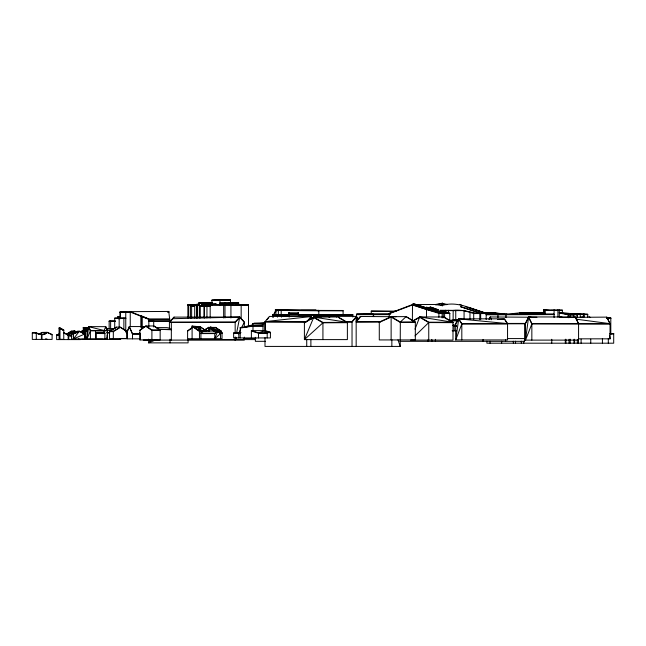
<?xml version="1.0" encoding="UTF-8"?>
<svg xmlns="http://www.w3.org/2000/svg" width="646" height="646" viewBox="0 0 646 646"><rect width="100%" height="100%" fill="white"/><g stroke="black" fill="none" stroke-linecap="round" stroke-linejoin="round"><path stroke-width="0.97" d="M202.65 305.429L202.699 303.047L198.895 302.812L198.895 304.92L196.537 305.308L198.895 304.75M203.006 305.405L203.07 303.394L212.469 303.208M525.505 323.557L528.614 317.307L531.844 323.937L525.505 340.111L528.614 316.944L575.336 316.976L578.566 323.614L578.566 340.111L524.609 340.111L524.609 324.3L525.505 323.686M236.541 337.422L235.168 340.095L235.766 337.139M236.573 333.191L239.779 317.041L174.04 317.121L169.422 322.088L169.422 328.951L171.335 329.395L159.013 329.323L171.335 329.759M389.239 313.73L412.366 304.969L412.511 304.008L413.513 303.652L428.032 308.925M455.688 323.904L458.725 319.237L461.817 324.017L455.688 339.933L507.554 339.933L507.554 323.598L504.461 318.817L458.725 318.866L455.688 323.541L455.688 339.933L458.725 318.866L507.554 323.598L461.817 323.646L458.725 318.866M415.015 329.153L419.722 316.928L443.972 317.008L452.991 322.281L452.991 340.095L410.662 340.095M200.914 333.602L214.787 333.578L217.71 331.422L220.536 333.586L214.787 338.722L217.71 331.059L199.452 331.035L192.096 326.012L192.096 338.722M87.008 330.825L88.688 326.997L90.4 330.849L87.008 338.908L107.494 338.908L107.494 330.518L105.774 326.666L88.688 326.634L87.008 330.461L87.008 338.908L88.688 326.634L104.063 330.51L104.063 332.884M127.432 331.317L129.337 326.545L146.085 326.585M104.063 330.51L105.774 326.666L107.494 330.881L90.4 330.849M488.933 319.552L490.225 316.944L536.923 317.291M489.361 319.051L490.225 316.944L491.445 319.382M238.366 333.861L240.651 329.403M241.564 327.619L244.301 322.273L239.779 317.404L235.168 322.37L169.422 322.459M315.805 310.419L318.809 310.427L318.809 314.699L298.016 314.715L298.565 314.747L298.565 312.987L297.992 312.963M273.387 315.03L275.915 310.54L278.361 310.08L278.361 314.715L289.109 314.723M87.436 338.682L85.522 339.32L87.444 336.033M77.423 331.592L73.474 333.627L73.474 338.956L79.313 331.204L77.423 331.228L71.569 333.659L71.569 338.956L84.852 338.956L84.852 333.586L79.313 331.204L73.474 333.627L71.569 333.659M356.988 321.078L360.403 316.492L396.111 316.71M314.109 317.848L315.296 316.411L356.414 316.379L358.691 319.172M352.03 346.418L352.03 321.724L356.414 316.379L356.414 321.781M312.341 317.961L311.162 316.54L269.422 316.419L264.997 321.651L264.997 330.8M266.895 319.778L268.793 317.533M307.326 321.07L311.162 316.54L264.997 321.651L306.729 321.773M307.916 320.739L311.162 316.903L312.341 318.325M151.915 339.263L148.653 342.873L188.083 342.873L188.083 339.182M171.158 320.586L174.04 317.121M235.168 333.199L235.168 322.007L239.779 317.041L244.301 321.91L244.301 327.223M415.007 335.888L428.75 322.572L452.991 322.645L444.795 317.856M210.685 327.013L217.565 331.188L210.685 327.013L209.651 328.007L209.651 331.204M210.685 327.377L209.651 328.37L213.988 331.236L215.554 329.5L209.651 328.007L213.988 330.865L217.565 330.825M345.699 321.708L347.378 322.677L322.927 322.806L304.403 339.61L304.403 322.491L313.681 317.105L338.124 316.968L347.378 322.306L347.378 339.61L304.403 339.61L313.681 317.469L313.698 314.755L352.813 314.691L352.813 317.008M218.243 332.351L219.6 331.35L221.53 331.269L221.53 333.401M206.122 330.889L200.914 331.051L192.096 326.012L200.373 326.868L206.122 330.889L203.853 331.067L200.914 333.231L214.787 333.215L217.71 331.059L220.536 333.223L220.536 338.722M192.096 327.595L187.606 330.768L187.606 338.722L222.014 338.706L222.014 332.9L215.594 327.409L208.569 327.369L204.524 330.001M187.606 331.14L192.096 327.966M524.609 324.663L525.505 324.05M139.932 330.421L145.899 325.972L154.152 325.964L160.16 329.961L160.16 339.933L139.932 339.933M204.524 330.364L208.569 327.74L209.982 328.652M66.57 334.063L71.504 330.962L74.67 330.954L76.293 331.996M66.57 334.426L71.504 331.325M75.663 332.407L74.67 330.954L68.161 335.04L68.161 339.594M66.691 334.345L74.67 330.954L68.161 335.403L71.908 336.695M127.294 338.69L109.529 338.69L109.529 331.261L116.328 327.126L120.132 327.126L126.664 331.132L126.664 338.69M109.529 331.261L113.325 331.261L120.132 327.126L126.664 331.495M120.132 327.49L113.325 331.624L109.529 331.624L116.328 327.126M304.403 322.855L313.681 317.469L322.927 322.806M413.133 320.699L419.722 316.928L452.991 322.281L428.75 322.201L419.722 316.928M413.133 321.07L419.722 317.291L428.75 322.572M83.932 330.009L81.735 331.228L83.286 331.576M81.735 331.592L83.932 330.372M87.872 329.307L84.473 331.196L87.21 330.251M87.872 329.67L84.473 331.56L87.21 330.615M215.917 303.814L215.28 304.169L215.917 304.484L215.917 303.814L210.612 304.193L210.612 304.767L212.211 305.187L210.612 304.557L215.917 304.177L215.28 304.532M244.624 327.425L247.281 326.004L252.481 325.067L245.512 327.32M251.383 337.931L251.383 330.623L265.167 330.631L270.424 332.278L270.424 337.931L233.642 337.931L233.642 333.005L239.545 333.102L240.837 332.472M237.106 333.368L239.545 333.465L240.837 332.835M225.527 304.072L226.536 304.492L225.527 304.613L225.527 303.709L229.411 304.048L228.918 303.475L232.657 304.064M66.78 334.676L74.67 330.954M379.283 322.411L391.129 317.049L400.326 322.419L415.313 322.354M78.473 338.956L80.346 339.594L56.646 339.594L56.646 334.983L59.335 333.788M58.439 334.547L56.646 335.347L59.448 335.395M73.474 338.956L84.852 333.95L79.313 331.568L73.474 333.998L71.569 334.03L76.583 331.939M156.671 339.433L148.653 342.873L148.653 339.142M38.308 334.184L42.531 332.399L47.093 332.319L52.108 334.458L52.108 339.408L32.3 339.408L32.3 332.73C37.565 331.778 42.321 337.05 47.093 332.319L52.108 334.822M39.156 334.2L42.531 332.399L44.194 333.11M47.093 332.682C42.321 337.414 37.565 332.149 32.3 333.102M209.974 304.872L211.597 304.185L215.917 304.484M207.867 331.083L209.651 330.348L207.326 330.55L208.876 330.784M441.129 304.105L442.591 303.176L442.591 305.728L435.525 304.492L417.203 304.557M389.239 316.734L389.239 313.367L412.366 304.605C424.64 308.982 436.769 313.229 449.769 313.593L448.364 313.149M252.909 325.568L252.909 323.541L262.995 323.711L265.159 322.943L265.167 331.107M265.159 323.307L262.995 324.082L252.909 323.904M83.487 330.599L81.735 331.228L83.286 331.204M252.909 323.541L265.167 322.943M267.202 337.931L267.202 332.86L265.167 330.631L258.489 332.86L251.383 330.623M571.064 313.722L580.253 313.956L580.253 317.121L584.283 316.798L584.283 314.037M192.686 305.13L199.154 303.806M130.25 312.018L148.83 319.39L169.696 319.358L168.759 311.445L130.25 311.655L130.25 326.715M167.879 312.018L168.759 311.808M196.537 304.936L198.895 304.387M435.525 304.492L442.591 303.176M435.525 304.864L442.591 303.547M486.898 341.193L486.898 343.196L613.7 343.196L613.7 333.506L610.478 334.055L613.7 333.869M456.116 330.461L454.186 330.453L454.186 326.141L456.019 325.834M456.019 326.198L454.186 326.505L456.116 326.505M486.18 319.608L486.18 313.189C472.008 309.418 458.329 301.036 443.221 305.162L443.221 303.717L441.129 303.733M212.744 327.877L215.594 327.409L221.53 331.269M200.914 338.722L200.914 331.051L198.354 326.852L195.673 327.167L197.547 326.844L200.914 331.051L205.598 330.364L206.122 331.253L206.09 328.975M240.223 337.931L240.223 327.595L252.99 325.794L262.995 325.802M240.223 327.958L252.99 326.165L262.995 326.165M282.334 315.886L281.495 315.999L289.158 316.015L282.334 315.886L281.495 316.362M314.392 315.87L313.698 315.951L321.151 315.894L314.392 315.87L313.698 316.314M449.479 320.537L456.972 320.545L456.972 320.02L449.479 320.481L459.08 319.73L453.129 320.359L458.2 320.545M187.865 317.921L187.865 304.75L199.477 304.864L198.895 304.92M458.2 320.19L453.129 320.723L453.169 310.363L440.144 310.29L449.769 313.229L449.769 320.529M497.493 319.495L504.461 319.189M443.285 313.31L438.892 313.391L412.366 304.969M195.972 327.231L199.856 326.86L200.914 331.051L200.373 326.868L196.691 327.191M196.093 327.231L200.099 326.868L200.914 331.051M204.144 317.913L204.144 304.734L248.492 304.67L248.492 325.762M204.144 305.106L243.897 305.413L248.492 305.041L239.9 304.775L248.492 304.67M451.352 320.731L456.972 320.02M330.809 315.846L329.791 315.926L336.76 315.967L329.791 316.298M493.076 313.003L507.263 314.231M169.696 320.892L169.938 321.24L169.696 318.995L148.83 319.019L130.25 311.655M275.382 312.696L275.382 309.644L276.593 309.571L316.023 310.387L281.107 310.128M572.727 314.271L577.072 314.392L577.072 317.679M202.699 303.047L212.469 302.845M203.07 303.394L198.895 303.176L204.152 303.289M220.003 331.35L221.53 331.632L217.08 328.741M211.953 304.896L211.953 300.107L230.469 299.582L230.469 303.426M211.953 300.107L230.469 299.582M210.531 303.426L212.259 302.974M211.953 303.475L209.667 303.58L212.469 303.644M209.667 303.943L211.953 303.846M485.186 313.237L495.078 312.85L507.045 314.327M71.908 335.266L68.161 335.403L68.767 335.387L64.075 332.965L68.767 335.024L68.767 339.594M485.098 313.205L495.078 312.85L497.953 314.392L506.343 314.432M68.767 335.024L64.075 332.965M490.088 312.979L495.078 312.85L484.032 312.842M300.923 310.395L316.023 310.015M575.465 314.101L562.391 312.648L562.391 310.177L551.086 310.403M389.57 314.263L356.527 314.279L390.2 314.206L356.527 314.279L356.527 317.614M371.951 314.013L364.045 314.182L371.684 314.118M239.779 317.041L172.902 318.704M453.169 310.363C464.514 308.853 474.786 314.909 486.18 313.189L469.19 307.666M204.265 305.752L210.176 305.752L204.265 305.752L204.265 317.929M204.265 306.115L210.176 306.123M356.527 314.279L371.595 314.085M233.642 333.005L240.223 333.199M235.41 333.344L233.642 333.368L240.223 333.562M254.04 323.501L264.981 323.008M505.963 317.646L505.963 314.352L554.082 314.214L543.528 314.206L543.528 309.91L562.391 310.177M543.528 310.282L562.391 310.54M82.946 333.611L84.852 333.586M238.681 303.014L219.963 303.087L238.681 303.014L238.681 304.985M219.963 303.45L238.358 303.386M190.433 306.139L194.704 306.18M570.967 314.327L573.365 313.94L570.959 314.134M609.784 333.538L613.7 333.506M167.879 312.099L168.759 312.099L168.275 311.986M452.959 330.494L454.897 330.477M198.895 302.812L212.033 303.039M229.217 303.717L232.657 303.701M209.974 305.235L209.998 304.702L203.07 304.742L211.194 304.904M203.07 305.106L209.998 305.065M568.908 317.703L568.908 314.424L559.283 312.664L562.391 312.648M577.072 314.392L572.324 314.416L573.793 314.691L573.793 317.057M559.283 312.664L570.458 314.707L577.072 314.764M573.793 315.054L568.157 314.788L559.283 313.027M114.713 318.139L125.76 318.131L114.713 318.139L114.713 328.491M117.62 318.494L120.527 318.478M607.014 317.751L610.801 318.066L610.801 333.296M607.014 318.123L609 317.743M322.927 322.443L347.378 322.306L313.681 317.105L322.927 322.443L322.927 339.61M200.276 317.945L200.276 305.776L204.814 305.808M200.276 306.139L204.637 306.131M505.963 314.723L554.082 314.578M118.024 318.567L118.024 316.532L120.003 316.524M125.76 318.494L114.713 318.502M148.83 321.256L169.938 321.24M380.946 321.643L356.164 321.732L360.403 316.492L360.775 316.96M356.164 322.096L379.961 322.015M415.313 321.991L400.326 322.055L391.129 316.677L379.283 322.047L379.283 339.933L415.313 339.933L415.313 321.991L406.116 316.621L391.129 316.677L391.129 339.933M275.382 309.644L281.188 310.492L318.809 310.427M318.809 310.791L278.361 310.443L275.915 310.912L274.348 313.326M119.922 318.89L119.922 311.994L130.75 311.97M318.728 314.683L352.813 314.691M109.158 329.46L109.158 321.078L115.561 321.07M449.543 320.553L457.352 320.892M109.158 321.45L115.561 321.442M345.004 321.732L352.03 321.724M169.422 322.088L235.168 322.007M347.015 322.096L352.03 322.088L356.414 316.75L358.691 319.536M461.817 324.017L507.554 323.961L504.978 319.98M452.257 330.518L456.229 330.51M452.257 330.881L456.229 330.873M211.953 300.471L230.469 299.954L222.458 299.591M373.299 316.613L373.299 314.271L371.24 314.222L371.24 311.122L395.449 311.509M395.861 311.146L393.188 311.517L395.861 311.517M486.107 314.384L497.953 314.392L497.953 317.711M356.527 314.65L389.57 314.626M486.107 314.755L506.343 314.796M272.765 317.033L272.765 314.707L278.361 314.715M272.765 314.707L313.698 314.755M352.813 315.062L272.765 315.07M606.917 318.066L610.801 318.066L606.788 318.066M606.788 318.438L610.801 318.438M169.938 320.868L148.83 320.892L153.708 320.876L153.708 326.989M109.158 321.078L114.956 321.078M506.383 323.436L525.255 323.42M507.376 323.799L525.255 323.783M454.186 326.141L456.116 326.141M240.223 327.595L243.461 327.595M106.049 328.644L115.036 328.644M139.996 339.933L139.932 330.058L145.899 325.972L151.907 329.969L160.16 329.961M160.16 330.332L151.907 330.332L145.899 326.335M252.99 330.986L251.383 330.986L258.489 333.223L267.202 333.223M265.167 330.631L265.353 332.278L270.424 332.278M106.735 332.609L109.731 332.601M266.2 332.642L270.424 332.65M106.735 332.973L109.731 332.973M120.108 338.472L127.553 338.472M243.542 338.472L255.864 338.472M507.304 338.577L525.255 338.577M578.38 338.835L610.05 338.835L610.05 323.67L606.82 317.121L560.292 317.444M81.735 339.32L102.722 339.32M96.811 339.368L120.721 339.368M187.865 339.586L255.525 339.586M143.291 340.095L244.301 340.095L244.301 337.123M265.401 341.322L255.356 341.322L255.356 337.309M399.785 341.322L524.512 341.322L524.512 338.512M414.474 321.87L406.116 316.621L400.326 322.055L400.229 346.418L264.997 346.418L264.997 337.632M317.751 310.419L343.099 310.476L343.099 315.014M317.751 310.783L343.099 310.847M371.24 311.122L395.449 311.138M531.577 317.436L528.614 316.944L531.844 323.573L610.05 323.67L576.216 319.189M531.844 323.937L578.566 323.977L575.336 316.976M578.816 324.009L610.05 324.034L606.82 317.121M452.999 325.164L455.923 325.164M88.688 326.634L90.4 330.486L107.494 330.518M132.503 333.796L140.158 333.812L140.158 338.851L127.432 338.851L127.432 330.954L129.337 326.545L132.503 333.796L132.503 338.851M140.158 334.176L132.503 334.16L129.337 326.908M289.174 314.747L288.592 314.739L288.592 312.93L298.565 312.987M264.997 322.023L304.742 322.136M314.392 316.233L321.151 316.265M539.345 312.987L519.61 312.842L505.963 314.352L545.151 314.206L545.151 309.894M542.236 312.987L519.61 312.842L543.528 314.206M580.253 313.956L587.707 314.279L587.707 316.96M571.064 314.085L587.707 314.642M587.707 314.279L570.967 313.956M156.162 327.57L167.031 327.635L169.963 328.305M88.381 327.829L83.286 327.797L84.473 329.525L87.872 329.549M88.478 327.853L83.286 327.433L84.473 329.161L87.872 329.185M104.87 333.191L104.063 332.407L95.519 332.359L96.335 333.142L104.87 333.191L104.87 338.908M119.922 311.994L130.25 312.115M130.25 312.478L119.922 312.365M217.169 331.325L219.6 331.35L222.014 332.9L219.341 332.876M220.229 333.247L222.014 333.271L220.003 331.721M200.276 305.776L203.07 305.816L203.07 303.031M118.024 316.532L119.922 316.564M119.922 316.928L118.024 316.895M452.959 325.269L455.866 325.318M452.959 325.641L455.866 325.689M56.646 334.983L59.448 335.032M330.809 316.217L336.76 316.33M282.334 316.249L289.158 316.387M513.449 313.552L517.462 313.641M389.239 313.367L390.572 313.399M452.127 320.408L456.972 320.545M433.28 308.376L438.416 309.781L430.002 306.923L434.378 308.417M59.981 327.845L59.052 327.805L59.052 339.32L63.76 339.32L63.76 330.025L59.981 327.845L59.981 339.32M59.052 328.176L63.76 330.397L62.823 330.356M63.76 330.025L59.803 328.241M297.992 313.326L298.565 313.35L288.592 313.302M288.592 312.93L289.174 312.955L289.158 317.129M429.8 307.859L426.497 307.246L426.497 307.714L429.8 308.231M210.531 303.055L212.259 303.152M426.497 307.246L443.285 312.494L449.769 313.229M228.918 303.838L230.784 303.951M254.04 323.137L262.995 323.711L262.995 330.623M570.959 313.77L573.365 313.94M199.477 305.227L187.865 305.114L189.795 305.267M187.865 304.75L189.795 304.904M543.528 309.91L549.124 310.411M563.272 317.477L560.292 317.081L563.231 317.557M195.73 326.933L197.547 326.844M443.221 303.717L447.452 304.452M443.221 304.08L446.604 304.67M106.937 330.09L111.855 330.986M531.569 317.541L528.614 316.944L525.505 323.186L525.505 340.111M168.275 312.349L168.759 312.462L168.759 311.445M87.775 328.693L83.286 327.433L83.286 333.554M424.398 307.981L415.313 304.323L442.114 312.712L442.114 317.961M442.114 312.712L415.313 304.694L413.513 303.652M215.142 330.049L219.6 331.35L215.594 327.772M480.664 313.253L460.679 306.753L480.664 313.253L480.664 319.657M426.497 307.714L443.285 312.939L426.497 307.609M266.047 331.269L269.552 332.367M265.353 332.278L267.202 332.86L258.489 332.86L258.489 337.931M415.313 304.323L433.627 310.371M438.343 311.873L442.114 313.084M469.19 308.029L486.18 313.56L473.704 313.568L464.07 310.597L440.144 310.661L447.662 312.567M462.706 305.728L459.92 304.379M465.483 306.721L468.261 307.706M208.569 331.527L208.569 327.369L210.41 328.031M215.005 329.694L219.6 331.35M441.129 305.17L442.591 305.728M210.612 304.193L212.211 304.823M45.721 338.665L47.505 339.408M225.527 303.709L226.536 304.129M228.918 303.475L229.411 303.685M338.964 317.816L344.019 320.731M589.007 316.629L590.606 317.59M126.075 331.979L127.464 332.835M126.075 332.343L127.464 333.199M74.67 331.325L76.293 332.359M208.569 327.369L209.982 328.289M154.903 326.828L159.409 329.831M205.598 330.736L200.373 326.868M192.096 326.383L199.452 331.406L203.853 331.067M222.014 332.9L215.594 327.409M104.063 332.771L104.87 333.562L96.335 333.506L95.519 332.722M490.225 317.315L491.445 319.746M412.511 304.912L412.366 320.796M140.158 333.812L139.52 332.714M106.743 337.123L107.494 338.908L106.921 334.951M397.976 339.836L400.229 346.418M609.461 334.959L610.05 338.835M608.306 338.577L608.306 343.196M602.427 338.528L602.427 343.196M590.759 339.19L590.759 343.196M583.33 313.972L583.33 317.089M581.101 339.19L581.101 343.196M578.461 339.174L578.461 343.196M577.379 313.754L577.379 317.129M577.306 339.513L577.306 343.196M574.625 339.287L574.625 343.196M574.003 339.263L574.003 343.196M570.458 314.707L570.458 317.073M570.16 339.182L570.16 343.196M569.045 339.263L569.045 343.196M568.157 314.424L568.157 317.703M565.92 339.255L565.92 343.196M565.315 339.287L565.315 343.196M559.283 309.902L559.283 317.218M557.91 309.773L557.91 317.129M554.082 309.814L554.082 317.517M551.765 339.287L551.765 343.196M544.635 309.902L544.635 314.206M531.844 323.573L531.844 340.111M523.809 341.225L523.809 343.196M521.298 341.185L521.298 343.196M515.54 341.177L515.54 343.196M513.328 341.233L513.328 343.196M505.616 339.416L505.616 341.322M501.667 341.233L501.667 343.196M490.039 341.233L490.039 343.196M483.079 339.416L483.079 341.322M479.817 313.245L479.817 319.649M473.704 313.197L473.704 319.512M469.981 312.018L469.981 319.584M464.07 310.225L464.07 319.471M461.817 323.646L461.817 339.933M456.447 319.996L456.447 320.561M455.745 310.379L455.745 320.505M448.542 310.274L448.542 312.616M445.554 310.25L445.554 312.607M444.626 312.769L444.626 317.162M443.285 312.494L443.285 317.8M438.892 313.019L438.892 317.226M435.404 339.344L435.404 341.322M431.811 339.416L431.811 341.322M428.75 322.201L428.75 340.095M428.177 339.352L428.177 341.322M426.489 309.305L426.489 317.671M391.856 339.57L391.856 346.418M373.614 314.271L373.614 316.588M356.164 316.685L356.164 346.418M336.76 314.707L336.76 317.097M329.791 314.715L329.791 317.097M328.959 314.828L328.959 317.202M321.151 314.618L321.151 316.936M320.448 314.691L320.448 315.975M315.442 316.952L315.296 316.774M311.162 316.54L311.162 319.172M310.887 316.863L310.887 319.237M310.887 339.368L310.887 346.418M306.729 339.618L306.729 346.418M281.495 314.747L281.495 317.129M281.188 310.492L281.188 314.731M277.457 314.747L277.457 317.129M275.915 310.54L275.915 315.078M273.331 314.715L273.331 317.097M272.975 314.707L272.975 317.033M252.99 325.794L252.99 331.067M241.16 305.033L241.16 318.47M238.826 333.215L238.826 337.931M238.358 303.014L238.358 304.985M235.572 303.022L235.572 304.944M235.168 337.139L235.168 340.095M230.929 304.864L230.929 317.985M229.217 303.031L229.217 304.088M224.994 303.039L224.978 317.969M224.469 303.047L224.469 304.831M223.661 304.831L223.661 317.969M219.963 300.107L219.963 304.855M214.787 333.215L214.787 338.722M210.176 304.767L210.176 317.929M209.667 302.893L209.667 304.912M206.954 305.711L206.954 317.905M206.332 304.75L206.332 305.808M201.891 302.998L201.891 306.382M201.399 302.966L201.399 306.277M199.477 302.845L199.477 317.977M199.452 331.035L199.452 338.722M197.628 304.718L197.628 317.929M196.812 304.654L196.812 317.889M196.675 304.637L196.675 317.889M194.704 304.589L194.704 317.969M193.509 304.718L193.509 305.816L194.704 305.808L190.433 305.776L191.636 305.768L191.636 317.953M190.433 304.476L190.433 317.953M188.672 304.662L188.672 317.88M171.335 322.088L171.335 340.095M170.043 339.198L170.043 342.873M151.907 329.969L151.907 339.933M148.83 327.021L148.83 319.019L141.466 315.934L141.466 327.385M142.249 316.54L142.249 327.692M140.86 315.934L140.86 327.385M125.76 312.075L125.76 331.479M123.879 318.139L123.879 329.484M120.527 312.01L120.527 318.397M119.171 318.155L119.171 327.498M118.388 316.54L118.388 318.866M113.325 331.261L113.325 338.69M110.627 321.078L110.627 329.46M96.335 333.142L96.335 338.908M95.519 330.494L95.519 338.908M90.4 330.486L90.4 338.908M85.522 331.18L85.522 339.32M84.473 329.161L84.473 339.32M41.99 334.475L41.99 339.408M41.392 334.491L41.392 339.408M36.297 332.698L36.297 339.408M543.415 312.834L519.61 312.842L543.431 312.825"/></g></svg>
